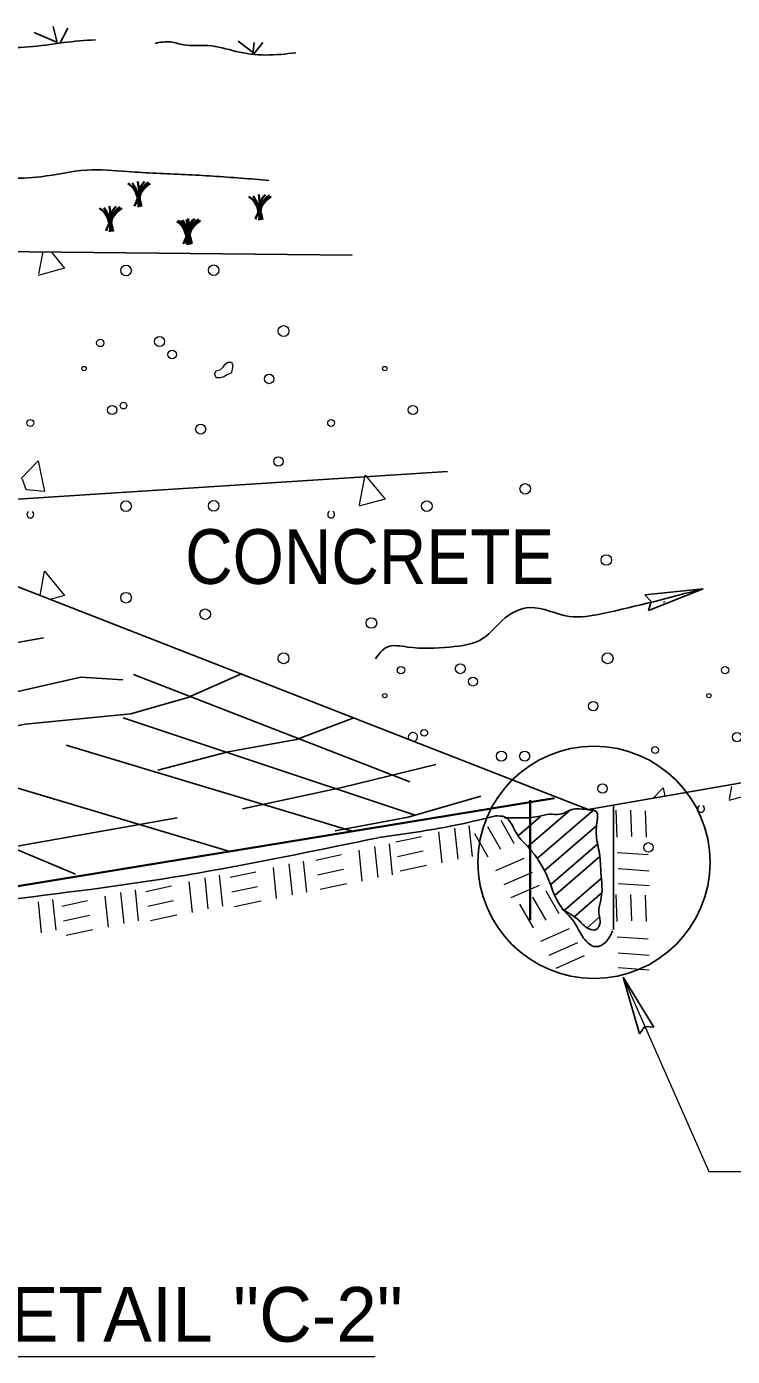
# Model space of a CAD drawing. Extents: x 225 to 596, y -309 to -30.
# Drawn here: x 410.2 to 425.54, y -282.39 to -253.49 of the extents above; entities that cross this region are included whole.
import ezdxf
from ezdxf.enums import TextEntityAlignment as Align

# ---------------------------------------------------------------- set-up
doc = ezdxf.new("R2010")
doc.units = 0
doc.header["$LTSCALE"] = 0.48
doc.layers.add('1', color=7, linetype='Continuous', lineweight=25)

msp = doc.modelspace()

# ---------------------------------------------------------------- linework, layer by layer
at = {"layer": '1'}
for p, q in [((410.8598, -253.8027), (410.7797, -253.486)), ((410.8748, -253.8343), (410.3681, -253.6135)), ((410.9223, -253.8502), (411.0965, -253.5185)), ((415.1327, -254.056), (414.8009, -253.8027)), ((415.1168, -254.0877), (415.1493, -253.8343)), ((415.1493, -254.0718), (415.3385, -253.8343)), ((398.6897, -258.2588), (417.2778, -258.4514)), ((405.8177, -264.0252), (419.3513, -263.1542)), ((424.9076, -265.7037), (423.6375, -265.8378)), ((424.9076, -265.7037), (423.7208, -266.1753)), ((408.2246, -267.1896), (410.5722, -266.7688)), ((412.5232, -267.5696), (418.5312, -269.899)), ((412.2999, -268.513), (418.6504, -270.6273)), ((411.059, -269.1031), (417.2762, -270.9749)), ((422.4108, -270.5032), (429.5146, -269.2589)), ((421.0989, -271.3066), (422.0257, -270.5123)), ((421.3107, -271.5532), (422.5224, -270.514)), ((422.9582, -273.1201), (422.9582, -270.4015)), ((411.2665, -271.9108), (408.4954, -270.7515)), ((420.8939, -271.0674), (421.3748, -270.6548)), ((421.449, -271.8374), (422.5966, -270.8533)), ((421.6007, -272.1225), (422.6116, -271.2549)), ((421.694, -272.3567), (422.6608, -271.5274)), ((421.8848, -272.6992), (422.6932, -272.0058)), ((422.1007, -272.8358), (422.7057, -272.3167)), ((422.3849, -273.0718), (422.6482, -272.8458)), ((423.1683, -274.1502), (423.8383, -275.2369)), ((423.1683, -274.1502), (423.5208, -275.3769))]:
    msp.add_line(p, q, dxfattribs=at)
at = {"layer": '1', "lineweight": 13}
for p, q in [((410.4706, -258.8623), (410.5623, -258.3814)), ((424.0775, -265.992), (424.035, -266.0045)), ((421.1656, -270.0365), (421.1656, -270.0173)), ((425.4777, -270.2798), (425.5302, -270.004)), ((423.0358, -271.1066), (423.0149, -270.5182)), ((423.3558, -271.0883), (423.335, -270.5165)), ((423.675, -271.1024), (423.655, -270.5315)), ((420.8006, -271.2399), (420.5172, -270.7432)), ((418.7829, -271.0933), (418.2237, -271.2116)), ((419.1571, -270.9907), (419.2288, -271.6616)), ((419.5022, -270.9108), (419.573, -271.5824)), ((419.8163, -270.8541), (419.8872, -271.5249)), ((420.2356, -271.5399), (419.9438, -271.0291)), ((420.5106, -271.3749), (420.2272, -270.8791)), ((417.4195, -271.3882), (417.4912, -272.06)), ((417.7645, -271.3082), (417.8353, -271.98)), ((418.0795, -271.2516), (418.1504, -271.9225)), ((415.9018, -271.6832), (415.9727, -272.355)), ((416.2161, -271.6266), (416.2877, -272.2975)), ((417.0453, -271.4907), (416.4861, -271.6099)), ((418.8237, -271.4099), (418.2637, -271.5291)), ((421.0122, -271.5657), (420.3939, -271.8374)), ((423.7117, -271.4891), (423.0383, -271.4432)), ((414.3876, -271.9325), (414.4584, -272.605)), ((415.1835, -271.8658), (414.6234, -271.9842)), ((415.5577, -271.7632), (415.6285, -272.4342)), ((417.0862, -271.8082), (416.5269, -271.9267)), ((418.8971, -271.7224), (418.3212, -271.8441)), ((421.1923, -271.87), (420.5739, -272.1417)), ((423.7308, -271.8424), (423.0566, -271.7957)), ((412.5591, -272.2508), (412.6299, -272.9226)), ((413.3542, -272.1725), (412.7949, -272.2908)), ((413.7292, -272.07), (413.8, -272.7417)), ((414.0734, -271.99), (414.1442, -272.6617)), ((415.2235, -272.1833), (414.6634, -272.3017)), ((417.1603, -272.12), (416.5836, -272.2417)), ((421.3423, -272.1517), (420.7247, -272.4233)), ((421.7807, -272.7725), (421.4973, -272.275)), ((423.7325, -272.1625), (423.0599, -272.1158)), ((410.4506, -272.5125), (410.5214, -273.1842)), ((410.7647, -272.4558), (410.8357, -273.1268)), ((411.5257, -272.49), (410.9665, -272.6092)), ((411.8999, -272.3875), (411.9716, -273.0592)), ((412.2449, -272.3083), (412.3157, -272.9801)), ((413.395, -272.49), (412.8357, -272.6092)), ((415.2977, -272.495), (414.7209, -272.6167)), ((421.2164, -273.0726), (420.9247, -272.5608)), ((421.4915, -272.9076), (421.2072, -272.4108)), ((423.0358, -272.9393), (423.0149, -272.35)), ((423.3558, -272.9201), (423.335, -272.3483)), ((423.675, -272.9351), (423.655, -272.3633)), ((411.5665, -272.8075), (411.0065, -272.9267)), ((413.4683, -272.8008), (412.8924, -272.9242)), ((411.6398, -273.1192), (411.064, -273.2417)), ((421.9923, -273.0976), (421.3748, -273.3701)), ((422.1732, -273.4017), (421.5548, -273.6734)), ((423.7117, -273.3218), (423.0383, -273.2759)), ((422.3232, -273.6842), (421.7057, -273.9552)), ((423.7308, -273.6742), (423.0566, -273.6284)), ((423.7325, -273.9943), (423.0599, -273.9477))]:
    msp.add_line(p, q, dxfattribs=at)
at = {"layer": '1', "lineweight": 35}
for p, q in [((421.679, -270.2565), (401.224, -273.6126)), ((421.1497, -272.9109), (421.1497, -270.3023))]:
    msp.add_line(p, q, dxfattribs=at)
at = {"layer": '1'}
for points in [[(396.0511, -256.1228), (405.8177, -264.0252), (422.4108, -270.5032)], [(423.7208, -266.1753), (423.7742, -265.9812), (423.6375, -265.8378)], [(414.8859, -267.5462), (413.705, -268.0688), (412.4666, -268.4213), (410.1722, -268.6488), (408.8897, -268.9106)], [(412.2966, -267.683), (411.3773, -267.6262), (409.1163, -268.138)], [(417.317, -268.513), (416.0669, -268.9789), (414.5801, -269.2514), (413.0575, -269.6489)], [(414.8976, -270.4898), (417.0553, -270.024), (419.0996, -269.5239)], [(414.6176, -271.4158), (410.0106, -270.0407), (407.1003, -270.4823), (404.6927, -270.8641)], [(416.9111, -270.9658), (418.4979, -270.6715), (420.0763, -270.2165)], [(413.4775, -270.6832), (409.8773, -271.3191), (407.7537, -271.7283)], [(423.8383, -275.2369), (423.6383, -275.2186), (423.5208, -275.3769)]]:
    msp.add_lwpolyline(points, dxfattribs=at)
at = {"layer": '1', "lineweight": 13}
for points in [[(410.7339, -258.3831), (411.0265, -258.7389), (410.4556, -258.8931)], [(414.6559, -261.0091), (414.5634, -261.0549), (414.4859, -261.1016), (414.4092, -261.1174), (414.3317, -261.1174), (414.2851, -261.0391), (414.3317, -260.9624), (414.4092, -260.9466), (414.4709, -260.8857), (414.5168, -260.8232), (414.5793, -260.7774), (414.6559, -260.7774), (414.6867, -260.8549), (414.6717, -260.9316)], [(414.6726, -260.9349), (414.6542, -261.0074), (414.6517, -261.0091)], [(410.0847, -263.3101), (410.4556, -262.9242), (410.5939, -263.5885), (410.1923, -263.5568), (410.1156, -263.3251)], [(417.4362, -263.8818), (417.5595, -263.2326), (417.992, -263.7585), (417.4212, -263.9127)], [(410.4939, -265.8512), (410.5939, -265.3236), (411.0265, -265.8495), (410.7097, -265.9353)], [(425.861, -269.9465), (426.0335, -270.1565), (425.4618, -270.3098)], [(423.8225, -270.2557), (424.035, -270.0348), (424.0725, -270.2123)], [(423.1691, -274.1502), (425.0326, -278.368), (444.9392, -278.368)], [(402.7742, -278.858), (404.8335, -282.39), (417.7762, -282.39)]]:
    msp.add_lwpolyline(points, dxfattribs=at)
for centre, radius in [((412.3635, -258.7882), 0.1156), ((414.2669, -258.7807), 0.1144), ((415.7867, -260.1045), 0.1184), ((411.8031, -260.3629), 0.0798), ((413.0922, -260.3312), 0.1088), ((413.3665, -260.6124), 0.0954), ((411.4507, -260.9178), 0.047), ((417.9877, -260.9178), 0.047), ((415.4734, -261.1451), 0.1022), ((412.0615, -261.8188), 0.1003), ((412.3086, -261.7248), 0.0725), ((418.5985, -261.8188), 0.1003), ((410.2834, -262.1005), 0.0742), ((413.9848, -262.2337), 0.1092), ((416.8204, -262.1005), 0.0742), ((415.6768, -262.9386), 0.1019), ((421.039, -263.5338), 0.1144), ((412.3635, -263.9099), 0.1156), ((414.2669, -263.9024), 0.1144), ((418.9005, -263.9099), 0.1156), ((422.8017, -265.0798), 0.1144), ((412.3635, -265.8989), 0.1156), ((414.0836, -266.2582), 0.1144), ((417.6962, -266.449), 0.1156), ((415.7867, -267.2152), 0.1184), ((419.6292, -267.442), 0.1088), ((422.8296, -267.2152), 0.1184), ((418.3401, -267.4736), 0.0798), ((419.9035, -267.7231), 0.0954), ((425.3831, -267.4736), 0.0798), ((417.9877, -268.0286), 0.047), ((422.5163, -268.2558), 0.1022), ((425.0306, -268.0286), 0.047), ((418.8456, -268.8355), 0.0725), ((425.6415, -268.9296), 0.1003), ((420.5218, -269.3444), 0.1092), ((421.0277, -269.3444), 0.1092), ((423.8633, -269.2112), 0.0742), ((422.7197, -270.0493), 0.1019), ((423.7182, -271.3255), 0.1019)]:
    msp.add_circle(centre, radius, dxfattribs=at)
at = {"layer": '1'}
msp.add_circle((422.5348, -271.6505), 2.5227, dxfattribs=at)
at = {"layer": '1', "lineweight": 13}
for centre, radius, start, end in [((410.2834, -264.0896), 0.0742, 120.61461, 59.38539), ((416.8204, -264.0896), 0.0742, 120.61461, 59.38539), ((418.5985, -268.9296), 0.1003, 286.30419, 211.04715), ((424.8618, -270.4874), 0.0742, 120.61461, 59.38539)]:
    msp.add_arc(centre, radius, start, end, dxfattribs=at)
at = {"layer": '1'}
for points in [[(407.7729, -253.6443), (408.833, -253.8343), (410.2414, -253.9293), (411.0015, -253.8343), (411.6982, -253.771)], [(412.9958, -253.8502), (413.3283, -253.8185), (413.6133, -253.8827), (414.1517, -253.8985), (414.7526, -254.0243), (415.4018, -254.1035), (416.0511, -254.056)], [(396.7237, -256.3054), (397.5462, -256.3846), (398.433, -256.4479), (399.5414, -256.5271), (400.1422, -256.4479), (400.6173, -256.3521), (402.0107, -256.4954), (402.6117, -256.5587), (403.8151, -256.4162), (404.4317, -256.4162), (406.1261, -256.5587), (407.1703, -256.6221), (407.8196, -256.5746), (409.0388, -256.7171), (410.5114, -256.7487), (411.5082, -256.6062), (412.3949, -256.6379), (413.645, -256.7013), (414.8642, -256.7804), (415.4652, -256.8279)], [(417.7845, -267.2246), (418.0378, -266.9712), (418.4812, -266.9712), (419.3997, -266.9712), (420.1272, -266.7812), (420.6022, -266.3378), (421.1406, -266.1153), (421.9948, -266.3062), (422.7233, -266.2428), (424.9076, -265.7045)], [(420.5897, -270.6848), (420.9031, -270.6848), (421.3257, -270.6548), (421.5707, -270.6065), (421.7965, -270.6065), (422.0415, -270.5082), (422.4149, -270.5082), (422.5916, -270.5565), (422.6016, -270.7432), (422.5916, -271.1166), (422.6599, -271.5191), (422.6899, -271.9517), (422.7091, -272.2467), (422.6799, -272.4717), (422.6399, -272.7275), (422.6599, -272.9926), (422.5816, -273.1109), (422.3949, -273.0809), (422.2082, -272.9142), (421.9532, -272.7375), (421.8357, -272.6683)], [(420.4006, -270.6423), (419.4805, -270.8533), (417.8562, -271.1091)], [(420.3906, -270.6415), (420.5897, -270.6648), (420.8839, -271.0774), (421.0506, -271.2641), (421.5023, -271.9225), (421.8157, -272.6092), (422.1007, -272.9434), (422.3066, -273.2967), (422.5724, -273.4834), (422.7883, -273.3851), (422.9349, -273.1401)], [(417.8403, -271.1157), (414.2276, -271.8307), (411.8423, -272.2058), (407.8446, -272.83), (407.072, -273.0351)]]:
    msp.add_spline(points, degree=3, dxfattribs=at)
at = {"layer": '1', "lineweight": 35}
for points in [[(412.6491, -257.4022), (412.4541, -256.9296), (412.4049, -256.8979)], [(412.7007, -257.3997), (412.5216, -256.9187), (412.4974, -256.8871)], [(412.5466, -257.3863), (412.8224, -256.9462), (412.8882, -256.8979)], [(412.6191, -256.8537), (412.6349, -257.3738), (412.6266, -257.4072)], [(412.6441, -257.3863), (412.7341, -256.8888), (412.7657, -256.8562)], [(412.6407, -257.3997), (412.7949, -256.9112), (412.8533, -256.8704)], [(415.2777, -257.6872), (415.0818, -257.2154), (415.0327, -257.1821)], [(415.3285, -257.6855), (415.1493, -257.2046), (415.1252, -257.1721)], [(415.1743, -257.6713), (415.4502, -257.2312), (415.516, -257.1821)], [(415.246, -257.1388), (415.2627, -257.6597), (415.2543, -257.6922)], [(415.271, -257.6713), (415.361, -257.1746), (415.3943, -257.1421)], [(415.2685, -257.6855), (415.4235, -257.1962), (415.4802, -257.1554)], [(412.0324, -257.9405), (411.8373, -257.4688), (411.7882, -257.4355)], [(412.0832, -257.938), (411.9041, -257.4572), (411.8799, -257.4255)], [(411.9291, -257.9247), (412.2057, -257.4847), (412.2707, -257.4355)], [(412.0016, -257.3913), (412.0174, -257.9122), (412.0091, -257.9455)], [(412.0266, -257.9247), (412.1166, -257.4272), (412.1491, -257.3955)], [(412.0232, -257.938), (412.1782, -257.4497), (412.2357, -257.4088)], [(413.71, -258.2263), (413.515, -257.7538), (413.4658, -257.7213)], [(413.7408, -258.2097), (413.5467, -257.738), (413.4975, -257.7047)], [(413.7608, -258.223), (413.5825, -257.743), (413.5575, -257.7105)], [(413.7925, -258.208), (413.6142, -257.7272), (413.59, -257.6947)], [(413.6067, -258.2097), (413.8825, -257.7697), (413.9483, -257.7213)], [(413.6392, -258.1938), (413.9142, -257.7538), (413.9801, -257.7047)], [(413.6792, -257.6772), (413.695, -258.1972), (413.6867, -258.2305)], [(413.7042, -258.2097), (413.7942, -257.713), (413.8267, -257.6797)], [(413.7017, -258.223), (413.8558, -257.7347), (413.9133, -257.6938)], [(413.7108, -257.6605), (413.7267, -258.1813), (413.7183, -258.2147)], [(413.7358, -258.1938), (413.8258, -257.6972), (413.8583, -257.6638)], [(413.7333, -258.208), (413.8875, -257.7188), (413.945, -257.6788)]]:
    msp.add_spline(points, degree=3, dxfattribs=at)

# ---------------------------------------------------------------- texts
at = {"layer": '1', "width": 0.9}
msp.add_text('CONCRETE', height=1.188, dxfattribs=at).set_placement((417.6595, -265.5987), align=Align.CENTER)
at = {"layer": '1'}
msp.add_text('SEE DETAIL "C-2"', height=1.188, dxfattribs=at).set_placement((411.7236, -282.0716), align=Align.CENTER)

doc.saveas('drawing.dxf')
